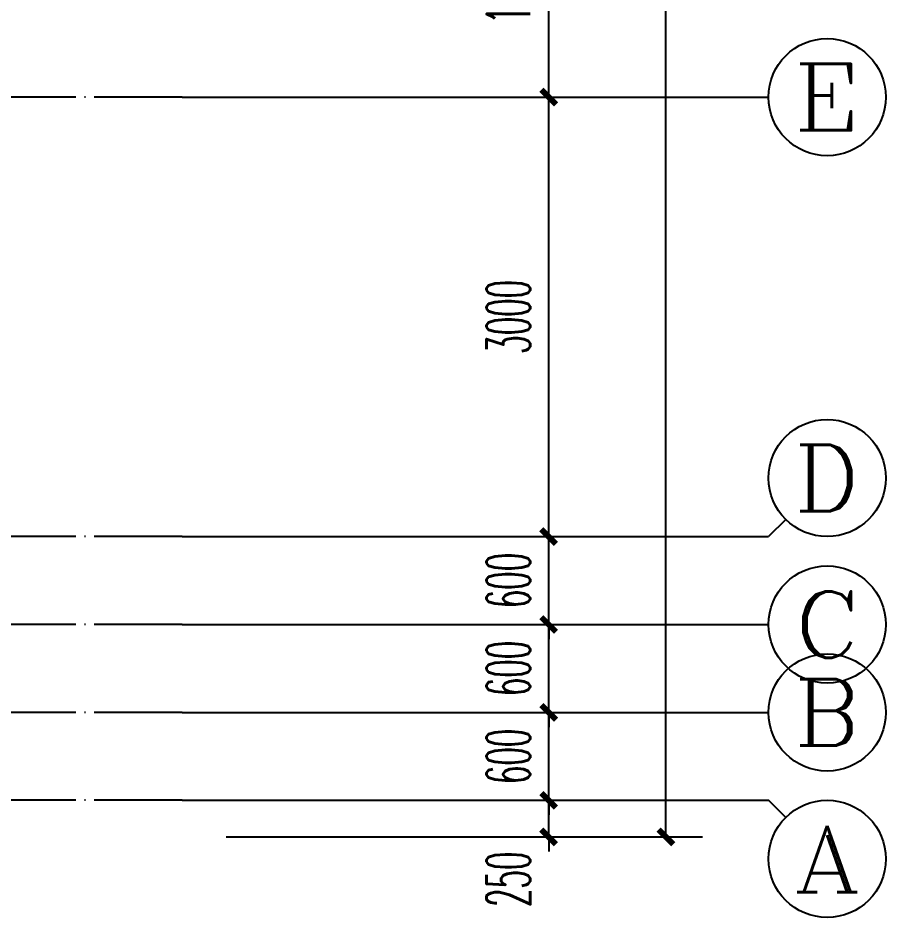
# Model space of a CAD drawing. Extents: x 27938 to 1507990, y 110129 to 923079.
# Drawn here: x 878797 to 884717, y 440155 to 446371 of the extents above; entities that cross this region are included whole.
import ezdxf
from ezdxf.enums import TextEntityAlignment as Align

# ---------------------------------------------------------------- set-up
doc = ezdxf.new("R2010")
doc.units = 0
doc.header["$LTSCALE"] = 1000
doc.header["$MEASUREMENT"] = 0
doc.linetypes.add('DOTE', pattern=[2.42, 2, -0.2, 0.02, -0.2])
for name, color, linetype in [('AXIS', 3, 'Continuous'), ('AXIS_TEXT', 7, 'Continuous'), ('DOTE', 1, 'Continuous')]:
    doc.layers.add(name, color=color, linetype=linetype)
doc.styles.add('_TCH_AXIS', font='COMPLEX', dxfattribs={"bigfont": 'GBCBIG'})
doc.styles.add('_TCH_DIM_T3', font='SIMPLEX.shx', dxfattribs={"width": 0.494118, "bigfont": 'GBCBIG.shx'})
doc.styles.add('COMPLEX', font='COMPLEX')
doc.dimstyles.new('_TCH_ARCH&&100', dxfattribs={"dimtxt": 297.5, "dimasz": 100, "dimexe": 250, "dimexo": 300, "dimgap": 126.25, "dimtad": 1, "dimdec": 0, "dimzin": 0, "dimdsep": 46, "dimtxsty": '_TCH_DIM_T3', "dimblk": 'ARCHTICK', "dimcen": 0.09, "dimclrt": 4, "dimazin": 2, "dimtfac": 1, "dimtdec": 0, "dimtix": 1, "dimtmove": 2, "dimatfit": 3, "dimfxl": 100, "dimtolj": 1, "dimtzin": 0, "dimarcsym": 0})

# ---------------------------------------------------------------- blocks, each defined once
blk = doc.blocks.new('GDGDGDSDA')
at = {"layer": 'DOTE', "color": 0, "linetype": 'DOTE', "ltscale": 0.3}
for p, q in [((471334.8, 366358.3), (417334.8, 366358.3)), ((471334.8, 363358.3), (417334.8, 363358.3)), ((471334.8, 362758.3), (417334.8, 362758.3)), ((471334.8, 362158.3), (417334.8, 362158.3)), ((471334.8, 361558.3), (417334.8, 361558.3))]:
    blk.add_line(p, q, dxfattribs=at)
blk = doc.blocks.new('_ArchTick')
at = {"color": 0, "linetype": 'ByBlock', "const_width": 0.4}
blk.add_lwpolyline([(-0.5, -0.5), (0.5, 0.5)], dxfattribs=at)
blk = doc.blocks.new('*D897')
at = {"layer": 'AXIS', "color": 0, "lineweight": -2}
for p, q in [((882416.6, 441032.1), (882416.6, 441132.1)), ((880216.6, 441032.1), (882666.6, 441032.1)), ((882416.6, 440782.1), (882416.6, 441032.1)), ((880216.6, 440782.1), (882666.6, 440782.1)), ((882416.6, 440782.1), (882416.6, 440682.1))]:
    blk.add_line(p, q, dxfattribs=at)
at = {"layer": 'Defpoints', "color": 0}
for p in [(879916.6, 441032.1), (882416.6, 441032.1), (879916.6, 440782.1)]:
    blk.add_point(p, dxfattribs=at)
at = {"layer": 'AXIS', "color": 0, "lineweight": -2, "xscale": 100, "yscale": 100, "zscale": 100}
for p, rotation in [((882416.6, 441032.1), 270), ((882416.6, 440782.1), 90)]:
    blk.add_blockref('_ArchTick', p, dxfattribs=dict(at, rotation=rotation))
at = {"layer": 'AXIS', "color": 4, "insert": (882141.6, 440493.1), "char_height": 297.5, "attachment_point": 5, "rotation": 90, "style": '_TCH_DIM_T3'}
blk.add_mtext('\\A1;250', dxfattribs=at)
blk = doc.blocks.new('*D898')
at = {"layer": 'AXIS', "color": 0, "lineweight": -2}
for p, q in [((882416.6, 441632.1), (882416.6, 441732.1)), ((880216.6, 441632.1), (882666.6, 441632.1)), ((882416.6, 441032.1), (882416.6, 441632.1)), ((880216.6, 441032.1), (882666.6, 441032.1)), ((882416.6, 441032.1), (882416.6, 440932.1))]:
    blk.add_line(p, q, dxfattribs=at)
at = {"layer": 'Defpoints', "color": 0}
for p in [(879916.6, 441632.1), (882416.6, 441632.1), (879916.6, 441032.1)]:
    blk.add_point(p, dxfattribs=at)
at = {"layer": 'AXIS', "color": 0, "lineweight": -2, "xscale": 100, "yscale": 100, "zscale": 100}
for p, rotation in [((882416.6, 441632.1), 270), ((882416.6, 441032.1), 90)]:
    blk.add_blockref('_ArchTick', p, dxfattribs=dict(at, rotation=rotation))
at = {"layer": 'AXIS', "color": 4, "insert": (882141.6, 441332.1), "char_height": 297.5, "attachment_point": 5, "rotation": 90, "style": '_TCH_DIM_T3'}
blk.add_mtext('\\A1;600', dxfattribs=at)
blk = doc.blocks.new('*D899')
at = {"layer": 'AXIS', "color": 0, "lineweight": -2}
for p, q in [((882416.6, 442232.1), (882416.6, 442332.1)), ((880216.6, 442232.1), (882666.6, 442232.1)), ((882416.6, 441632.1), (882416.6, 442232.1)), ((880216.6, 441632.1), (882666.6, 441632.1)), ((882416.6, 441632.1), (882416.6, 441532.1))]:
    blk.add_line(p, q, dxfattribs=at)
at = {"layer": 'Defpoints', "color": 0}
for p in [(879916.6, 442232.1), (882416.6, 442232.1), (879916.6, 441632.1)]:
    blk.add_point(p, dxfattribs=at)
at = {"layer": 'AXIS', "color": 0, "lineweight": -2, "xscale": 100, "yscale": 100, "zscale": 100}
for p, rotation in [((882416.6, 442232.1), 270), ((882416.6, 441632.1), 90)]:
    blk.add_blockref('_ArchTick', p, dxfattribs=dict(at, rotation=rotation))
at = {"layer": 'AXIS', "color": 4, "insert": (882141.6, 441932.1), "char_height": 297.5, "attachment_point": 5, "rotation": 90, "style": '_TCH_DIM_T3'}
blk.add_mtext('\\A1;600', dxfattribs=at)
blk = doc.blocks.new('*D900')
at = {"layer": 'AXIS', "color": 0, "lineweight": -2}
for p, q in [((882416.6, 442832.1), (882416.6, 442932.1)), ((880216.6, 442832.1), (882666.6, 442832.1)), ((882416.6, 442232.1), (882416.6, 442832.1)), ((880216.6, 442232.1), (882666.6, 442232.1)), ((882416.6, 442232.1), (882416.6, 442132.1))]:
    blk.add_line(p, q, dxfattribs=at)
at = {"layer": 'Defpoints', "color": 0}
for p in [(879916.6, 442832.1), (882416.6, 442832.1), (879916.6, 442232.1)]:
    blk.add_point(p, dxfattribs=at)
at = {"layer": 'AXIS', "color": 0, "lineweight": -2, "xscale": 100, "yscale": 100, "zscale": 100}
for p, rotation in [((882416.6, 442832.1), 270), ((882416.6, 442232.1), 90)]:
    blk.add_blockref('_ArchTick', p, dxfattribs=dict(at, rotation=rotation))
at = {"layer": 'AXIS', "color": 4, "insert": (882141.6, 442532.1), "char_height": 297.5, "attachment_point": 5, "rotation": 90, "style": '_TCH_DIM_T3'}
blk.add_mtext('\\A1;600', dxfattribs=at)
blk = doc.blocks.new('*D901')
at = {"layer": 'AXIS', "color": 0, "lineweight": -2}
for p, q in [((880216.6, 445832.1), (882666.6, 445832.1)), ((882416.6, 442832.1), (882416.6, 445832.1)), ((880216.6, 442832.1), (882666.6, 442832.1))]:
    blk.add_line(p, q, dxfattribs=at)
at = {"layer": 'Defpoints', "color": 0}
for p in [(879916.6, 445832.1), (882416.6, 445832.1), (879916.6, 442832.1)]:
    blk.add_point(p, dxfattribs=at)
at = {"layer": 'AXIS', "color": 0, "lineweight": -2, "xscale": 100, "yscale": 100, "zscale": 100}
for p, rotation in [((882416.6, 445832.1), 90), ((882416.6, 442832.1), 270)]:
    blk.add_blockref('_ArchTick', p, dxfattribs=dict(at, rotation=rotation))
at = {"layer": 'AXIS', "color": 4, "insert": (882141.6, 444332.1), "char_height": 297.5, "attachment_point": 5, "rotation": 90, "style": '_TCH_DIM_T3'}
blk.add_mtext('\\A1;3000', dxfattribs=at)
blk = doc.blocks.new('*D902')
at = {"layer": 'AXIS', "color": 0, "lineweight": -2}
for p, q in [((880216.6, 447332.1), (882666.6, 447332.1)), ((882416.6, 445832.1), (882416.6, 447332.1)), ((880216.6, 445832.1), (882666.6, 445832.1))]:
    blk.add_line(p, q, dxfattribs=at)
at = {"layer": 'Defpoints', "color": 0}
for p in [(879916.6, 447332.1), (882416.6, 447332.1), (879916.6, 445832.1)]:
    blk.add_point(p, dxfattribs=at)
at = {"layer": 'AXIS', "color": 0, "lineweight": -2, "xscale": 100, "yscale": 100, "zscale": 100}
for p, rotation in [((882416.6, 447332.1), 90), ((882416.6, 445832.1), 270)]:
    blk.add_blockref('_ArchTick', p, dxfattribs=dict(at, rotation=rotation))
at = {"layer": 'AXIS', "color": 4, "insert": (882141.6, 446582.1), "char_height": 297.5, "attachment_point": 5, "rotation": 90, "style": '_TCH_DIM_T3'}
blk.add_mtext('\\A1;1500', dxfattribs=at)
blk = doc.blocks.new('*D910')
at = {"layer": 'AXIS', "color": 0, "lineweight": -2}
for p, q in [((880216.6, 453682.1), (883466.6, 453682.1)), ((883216.6, 440782.1), (883216.6, 453682.1)), ((880216.6, 440782.1), (883466.6, 440782.1))]:
    blk.add_line(p, q, dxfattribs=at)
at = {"layer": 'Defpoints', "color": 0}
for p in [(879916.6, 453682.1), (883216.6, 453682.1), (879916.6, 440782.1)]:
    blk.add_point(p, dxfattribs=at)
at = {"layer": 'AXIS', "color": 0, "lineweight": -2, "xscale": 100, "yscale": 100, "zscale": 100}
for p, rotation in [((883216.6, 453682.1), 90), ((883216.6, 440782.1), 270)]:
    blk.add_blockref('_ArchTick', p, dxfattribs=dict(at, rotation=rotation))
at = {"layer": 'AXIS', "color": 4, "insert": (882941.6, 447232.1), "char_height": 297.5, "attachment_point": 5, "rotation": 90, "style": '_TCH_DIM_T3'}
blk.add_mtext('\\A1;12900', dxfattribs=at)
blk = doc.blocks.new('_AXISO')
blk.add_circle((0, 0), 0.5)
at = {"layer": 'AXIS_TEXT', "style": 'COMPLEX', "width": 1.041667}
blk.add_attdef('A', text='', height=0.56, dxfattribs=at).set_placement((-0.25, -0.28), (0.25, -0.28), align=Align.FIT)

msp = doc.modelspace()

# ---------------------------------------------------------------- linework, layer by layer
at = {"layer": 'AXIS', "color": 8}
for p, q in [((879916.6, 445832.1), (883916.6, 445832.1)), ((884033.7, 442949.2), (883916.6, 442832.1)), ((879916.6, 442832.1), (883916.6, 442832.1)), ((879916.6, 442232.1), (883916.6, 442232.1)), ((879916.6, 441632.1), (883916.6, 441632.1)), ((879916.6, 441032.1), (883916.6, 441032.1)), ((884033.7, 440914.9), (883916.6, 441032.1))]:
    msp.add_line(p, q, dxfattribs=at)

# ---------------------------------------------------------------- block references
ref = msp.add_blockref('_AXISO', (884316.6, 445832.1), dxfattribs=dict(at, xscale=800, yscale=800, zscale=800))
ref.add_attrib('A', 'E', dxfattribs={"layer": 'AXIS_TEXT', "color": 8, "ltscale": 0.5, "height": 452.5, "style": '_TCH_AXIS', "width": 1.3125}).set_placement((884090.3, 445605.8), (884542.9, 445605.8), align=Align.FIT)
ref = msp.add_blockref('_AXISO', (884316.6, 443232.1), dxfattribs=dict(at, xscale=800, yscale=800, zscale=800))
ref.add_attrib('A', 'D', dxfattribs={"layer": 'AXIS_TEXT', "color": 8, "ltscale": 0.5, "height": 452.5, "style": '_TCH_AXIS', "width": 1.235294}).set_placement((884090.3, 443005.8), (884542.9, 443005.8), align=Align.FIT)
ref = msp.add_blockref('_AXISO', (884316.6, 442232.1), dxfattribs=dict(at, xscale=800, yscale=800, zscale=800))
ref.add_attrib('A', 'C', dxfattribs={"layer": 'AXIS_TEXT', "color": 8, "ltscale": 0.5, "height": 452.5, "style": '_TCH_AXIS', "width": 1.4}).set_placement((884090.3, 442005.8), (884542.9, 442005.8), align=Align.FIT)
ref = msp.add_blockref('_AXISO', (884316.6, 441632.1), dxfattribs=dict(at, xscale=800, yscale=800, zscale=800))
ref.add_attrib('A', 'B', dxfattribs={"layer": 'AXIS_TEXT', "color": 8, "ltscale": 0.5, "height": 452.5, "style": '_TCH_AXIS', "width": 1.235294}).set_placement((884090.3, 441405.8), (884542.9, 441405.8), align=Align.FIT)
ref = msp.add_blockref('_AXISO', (884316.6, 440632.1), dxfattribs=dict(at, xscale=800, yscale=800, zscale=800))
ref.add_attrib('A', 'A', dxfattribs={"layer": 'AXIS_TEXT', "color": 8, "ltscale": 0.5, "height": 452.5, "style": '_TCH_AXIS', "width": 1.166667}).set_placement((884090.3, 440405.8), (884542.9, 440405.8), align=Align.FIT)
at = {"layer": 'DOTE', "color": 169}
msp.add_blockref('GDGDGDSDA', (408581.8, 79473.8), dxfattribs=at)

# ---------------------------------------------------------------- dimensions: what is measured, and where the dimension line sits
at = {"layer": 'AXIS', "color": 8}
for p1, p2, distance, picture, middle in [((879916.6, 440782.1), (879916.6, 453682.1), -3300, '*D910', (882941.6, 447232.1)), ((879916.6, 445832.1), (879916.6, 447332.1), -2500, '*D902', (882141.6, 446582.1)), ((879916.6, 442832.1), (879916.6, 445832.1), -2500, '*D901', (882141.6, 444332.1)), ((879916.6, 442232.1), (879916.6, 442832.1), -2500, '*D900', (882141.6, 442532.1)), ((879916.6, 441632.1), (879916.6, 442232.1), -2500, '*D899', (882141.6, 441932.1)), ((879916.6, 441032.1), (879916.6, 441632.1), -2500, '*D898', (882141.6, 441332.1))]:
    dim = msp.add_aligned_dim(p1=p1, p2=p2, distance=distance, dimstyle='_TCH_ARCH&&100', dxfattribs=at)
    dim.commit()
    dim.dimension.update_dxf_attribs({"geometry": picture, "text_midpoint": middle})
dim = msp.add_linear_dim(base=(882416.6, 441032.1), p1=(879916.6, 440782.1), p2=(879916.6, 441032.1), angle=90, dimstyle='_TCH_ARCH&&100', dxfattribs=at)
dim.commit()
dim.dimension.update_dxf_attribs({"geometry": '*D897', "text_midpoint": (882141.6, 440493.1), "dimtype": 129})

doc.saveas('drawing.dxf')
